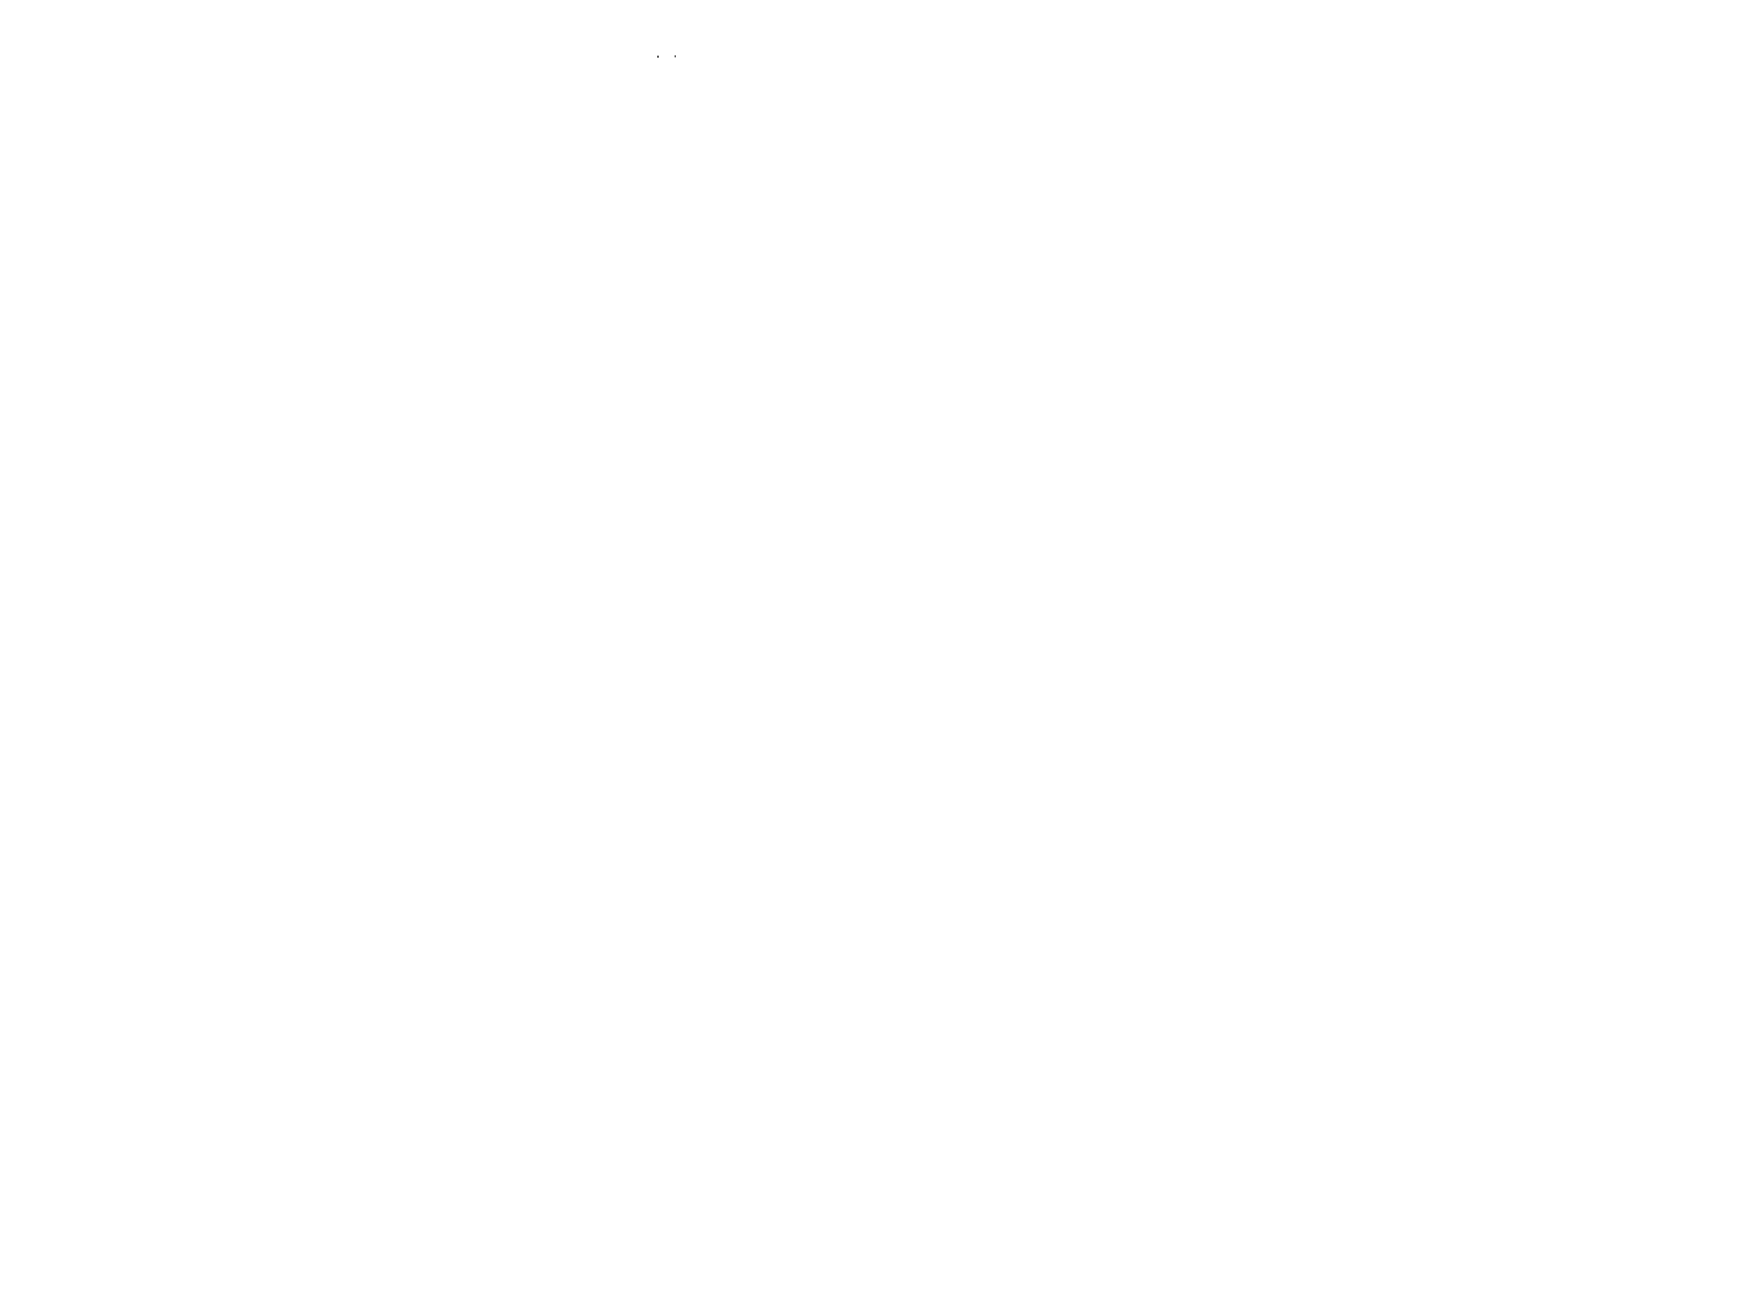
# Model space of a CAD drawing. Header units: metres. Extents: x 8395712 to 9795150, y 4166577 to 5794892.
# Drawn here: x 8418349.62 to 8418367.49, y 5772408.09 to 5772421.12 of the extents above; entities that cross this region are included whole.
import ezdxf

# ---------------------------------------------------------------- set-up
doc = ezdxf.new("R2010")
doc.units = ezdxf.units.M
doc.layers.add('AII_M_opisy wymiary', color=1, linetype='Continuous', lineweight=25)
doc.styles.add('CDMSTYLE', font='CDMSIMPL.shx', dxfattribs={"width": 0.7, "bigfont": 'CDMBIGPL.shx'})

# ---------------------------------------------------------------- blocks, each defined once
blk = doc.blocks.new('OpiTxt01')
at = {"color": 0, "linetype": 'Continuous', "lineweight": 20, "style": 'CDMSTYLE', "width": 0.7}
blk.add_attdef('TEKST_GORNY', (1, 0.89), '', height=2, dxfattribs=at)
at = {"color": 0, "linetype": 'Continuous', "lineweight": -2, "style": 'CDMSTYLE', "width": 0.7}
blk.add_attdef('TEKST_DOLNY', (1.05, -2.73), '', height=2, dxfattribs=at)

msp = doc.modelspace()

# ---------------------------------------------------------------- linework, layer by layer
at = {"layer": 'AII_M_opisy wymiary', "color": 1, "linetype": 'ByBlock', "lineweight": 40}
msp.add_circle((8418171.8303, 5772432.124), 22459.4841, dxfattribs=at)

# ---------------------------------------------------------------- block references
at = {"layer": 'Defpoints', "color": 250, "linetype": 'Continuous', "lineweight": 0}
ref = msp.add_blockref('OpiTxt01', (8418356.3553, 5772420.7779), dxfattribs=dict(at, xscale=-0.05, yscale=0.05, zscale=0.05, rotation=271.9206219719659))
ref.add_attrib('TEKST_GORNY', '-', (8418356.3963, 5772420.8894), dxfattribs={"layer": '0', "color": 0, "linetype": 'Continuous', "lineweight": 20, "height": 0.1, "rotation": 271.92062, "style": 'CDMSTYLE', "width": 0.7})
ref.add_attrib('TEKST_DOLNY', '-', (8418356.215, 5772420.8858), dxfattribs={"layer": '0', "color": 0, "linetype": 'Continuous', "lineweight": -2, "height": 0.1, "rotation": 271.92062, "style": 'CDMSTYLE', "width": 0.7})

doc.saveas('drawing.dxf')
